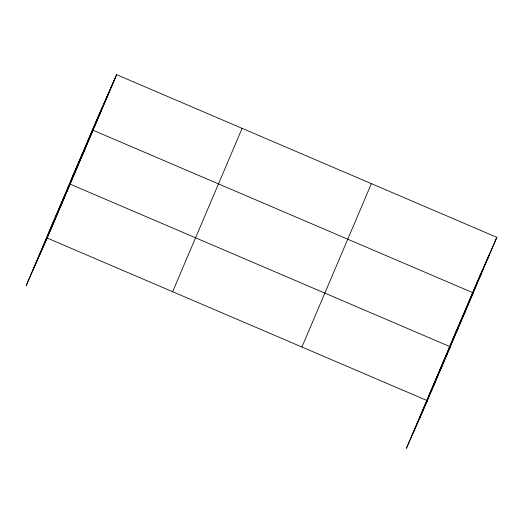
<?xml version="1.0" encoding="UTF-8"?>
<svg xmlns="http://www.w3.org/2000/svg" width="523" height="523" viewBox="0 0 523 523"><rect width="100%" height="100%" fill="white"/><g stroke="black" fill="none" stroke-linecap="round" stroke-linejoin="round"><path stroke-width="0.78" d="M32.642 270.947L102.096 107.581M39.33 255.786L108.784 92.421M45.821 241.07L115.276 77.698M116.616 74.665L95.604 122.297L26.15 285.669L47.155 238.037L116.616 74.665L496.85 237.331L426.055 403.736M172.636 291.716L242.09 128.344M301.915 347.024L371.369 183.651M412.876 433.619L482.33 270.247M419.564 418.452L489.018 255.087M107.405 96.219L108.745 93.179M99.533 114.733L100.874 111.693M71.991 177.846L92.996 130.214L473.237 292.88L452.225 340.512M84.02 151.219L85.36 148.179M76.378 169.191L77.718 166.151M49.07 231.754L70.075 184.122L450.316 346.788L429.305 394.42M61.099 205.127L62.44 202.094M53.457 223.099L54.797 220.065M496.85 237.331L475.845 284.963L406.384 448.335L427.396 400.703L47.155 238.037M487.639 258.885L488.979 255.852M479.768 277.399L481.108 274.366M464.254 313.885L465.594 310.852M456.618 331.857L457.952 328.817M441.334 367.793L442.674 364.76M433.698 385.765L435.031 382.731"/></g></svg>
